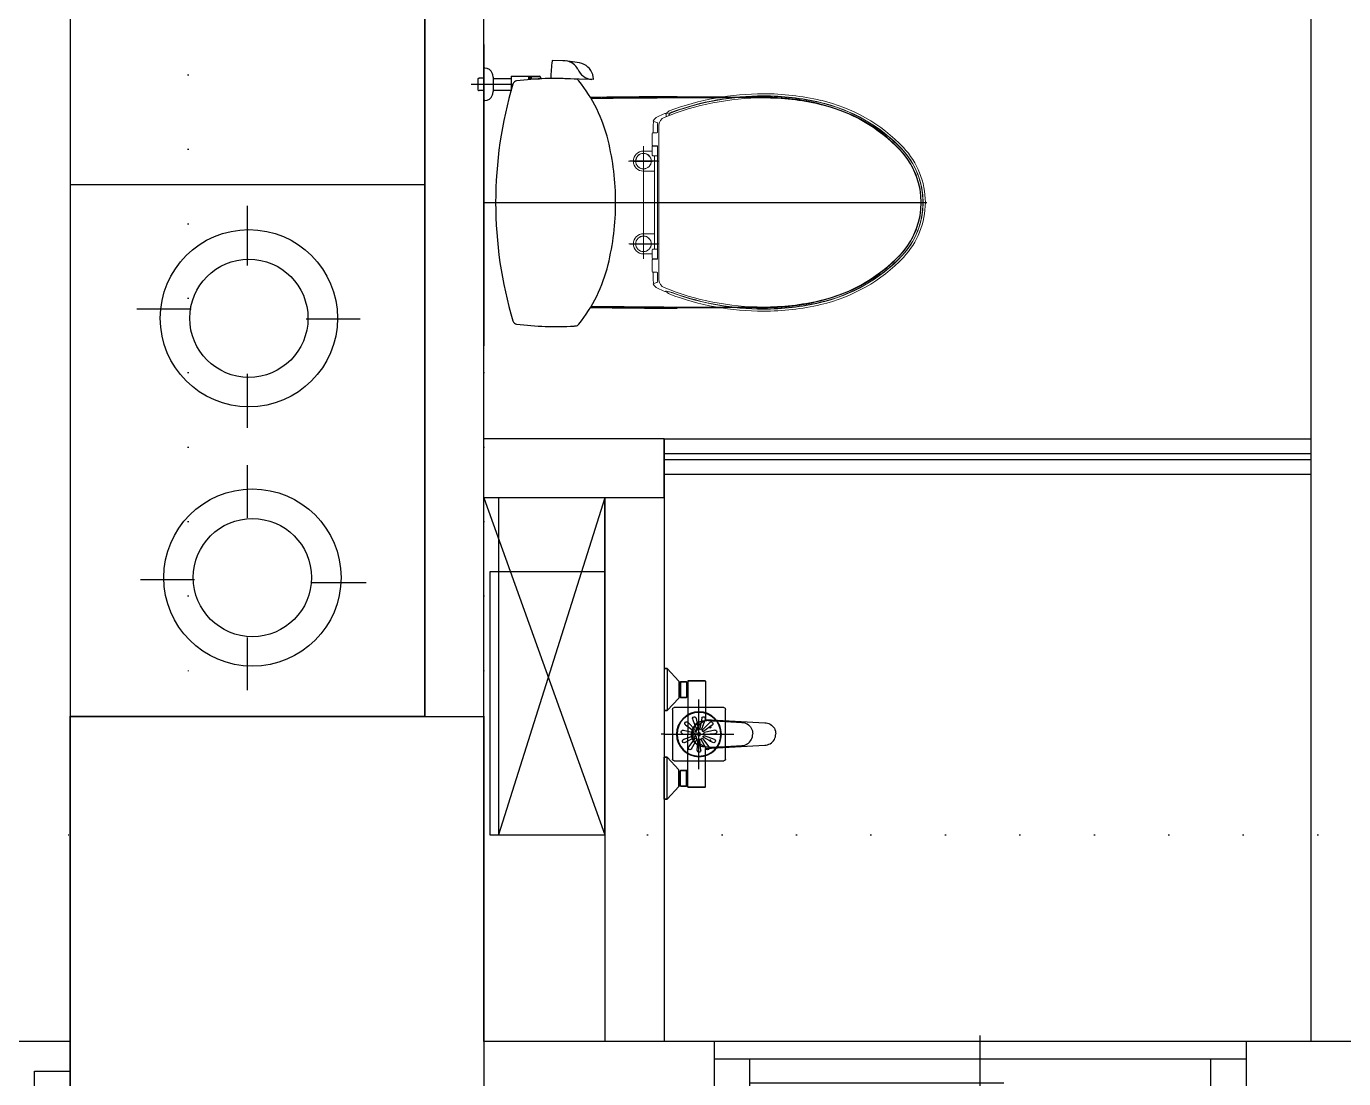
# Model space of a CAD drawing. Header units: millimetres. Extents: x 45074 to 106565, y 51012 to 60222.
# Drawn here: x 100619.8 to 100842.6, y 56364.3 to 56542.4 of the extents above; entities that cross this region are included whole.
import ezdxf

# ---------------------------------------------------------------- set-up
doc = ezdxf.new("R2010")
doc.units = ezdxf.units.MM
doc.header["$LTSCALE"] = 50
doc.header["$MEASUREMENT"] = 0
doc.linetypes.add('DASH_CENTER', pattern=[14, 11, -1, 1, -1])
doc.linetypes.add('DOT', pattern=[0.25, 0, -0.25])
doc.layers.get('0').update_dxf_attribs({"color": 8, "linetype": 'CONTINUOUS'})
doc.layers.add('00', color=7, linetype='DOT')

# ---------------------------------------------------------------- blocks, each defined once
blk = doc.blocks.new('*U26', base_point=(557135.24, 45415.43))
for p, q in [((557169.24, 45422.93), (557169.24, 45496.93)), ((557172.24, 45496.93), (557172.24, 45422.93)), ((557095.24, 45407.93), (557095.24, 45422.93)), ((557169.24, 45422.93), (557095.24, 45422.93)), ((557172.24, 45422.93), (557169.24, 45422.93)), ((557175.24, 45407.93), (557175.24, 45422.93)), ((557175.24, 45407.93), (557095.24, 45407.93))]:
    blk.add_line(p, q)
for points in [[(557095.24, 45422.93), (557098.24, 45422.93), (557098.24, 45419.93), (557101.24, 45419.93), (557101.24, 45412.93), (557095.24, 45412.93)], [(557175.24, 45422.93), (557172.24, 45422.93), (557172.24, 45419.93), (557169.24, 45419.93), (557169.24, 45412.93), (557175.24, 45412.93)]]:
    blk.add_lwpolyline(points)
blk.add_arc((557172.24, 45422.93), 74, 90, 180)
blk = doc.blocks.new('*U31', base_point=(551700.96, 44174.06))
for p, q in [((551700.96, 44185.56), (551700.96, 44165.56)), ((551655.96, 44166.56), (551655.96, 44181.56)), ((551655.96, 44181.56), (551745.96, 44181.56)), ((551661.96, 44181.56), (551661.96, 44169.56)), ((551739.96, 44181.56), (551739.96, 44169.56)), ((551745.96, 44166.56), (551745.96, 44181.56)), ((551661.96, 44177.56), (551704.96, 44177.56)), ((551739.96, 44173.56), (551696.96, 44173.56)), ((551655.96, 44169.56), (551745.96, 44169.56)), ((551655.96, 44166.56), (551745.96, 44166.56))]:
    blk.add_line(p, q)
blk = doc.blocks.new('1247A')
for p, q in [((-13298.51, 8267.25), (-13298.01, 8267.25)), ((-13298.01, 8267.25), (-13298.51, 8267.25)), ((-13298.51, 8267.25), (-13298.51, 8267.12)), ((-13298.51, 8267.12), (-13298.51, 8266.77)), ((-13298.51, 8266.77), (-13298.51, 8266.2)), ((-13298.01, 8267.25), (-13296.01, 8265.12)), ((-13298.01, 8267.25), (-13296.01, 8265.12)), ((-13298.01, 8267.25), (-13298.01, 8267.12)), ((-13298.01, 8267.12), (-13298.01, 8266.77)), ((-13298.01, 8266.77), (-13298.01, 8266.2)), ((-13298.51, 8266.2), (-13298.51, 8265.46)), ((-13298.51, 8265.46), (-13298.51, 8264.61)), ((-13298.51, 8264.61), (-13298.51, 8263.7)), ((-13298.01, 8266.2), (-13298.01, 8265.46)), ((-13298.01, 8265.46), (-13298.01, 8264.61)), ((-13298.01, 8264.61), (-13298.01, 8263.7)), ((-13296.01, 8265.12), (-13296.01, 8265.07)), ((-13296.01, 8265.07), (-13296.01, 8264.93)), ((-13296.01, 8264.93), (-13296.01, 8264.82)), ((-13296.01, 8264.93), (-13296.01, 8264.7)), ((-13296.01, 8264.82), (-13295.91, 8264.82)), ((-13296.01, 8264.82), (-13296.01, 8264.77)), ((-13295.91, 8264.82), (-13296.01, 8264.82)), ((-13296.01, 8264.77), (-13296.01, 8264.66)), ((-13296.01, 8264.7), (-13296.01, 8264.41)), ((-13296.01, 8264.66), (-13296.01, 8264.49)), ((-13296.01, 8264.49), (-13296.01, 8264.26)), ((-13296.01, 8264.41), (-13296.01, 8264.06)), ((-13296.01, 8264.26), (-13296.01, 8263.98)), ((-13295.71, 8265.02), (-13295.91, 8264.82)), ((-13295.91, 8264.82), (-13295.91, 8264.77)), ((-13295.91, 8264.77), (-13295.91, 8264.66)), ((-13295.91, 8264.66), (-13295.91, 8264.49)), ((-13295.91, 8264.49), (-13295.91, 8264.26)), ((-13295.91, 8264.26), (-13295.91, 8263.98)), ((-13295.71, 8265.02), (-13295.51, 8265.02)), ((-13295.51, 8265.02), (-13295.71, 8265.02)), ((-13295.71, 8265.02), (-13295.71, 8264.97)), ((-13295.71, 8264.97), (-13295.71, 8262.38)), ((-13295.51, 8265.02), (-13295.21, 8265.02)), ((-13295.21, 8265.02), (-13295.51, 8265.02)), ((-13294.91, 8265.02), (-13295.21, 8265.02)), ((-13295.21, 8265.02), (-13294.91, 8265.02)), ((-13294.91, 8265.02), (-13294.71, 8265.02)), ((-13294.71, 8265.02), (-13294.91, 8265.02)), ((-13294.71, 8265.02), (-13294.51, 8264.82)), ((-13294.71, 8265.02), (-13294.71, 8264.97)), ((-13294.71, 8264.97), (-13294.71, 8262.38)), ((-13294.01, 8265.2), (-13294.51, 8265.2)), ((-13294.51, 8265.2), (-13294.01, 8265.2)), ((-13294.51, 8265.2), (-13294.51, 8265.14)), ((-13294.51, 8265.14), (-13294.51, 8256.2)), ((-13294.51, 8265.14), (-13294.51, 8256.2)), ((-13293.51, 8265.2), (-13294.01, 8265.2)), ((-13294.01, 8265.2), (-13293.51, 8265.2)), ((-13293, 8265.2), (-13293.51, 8265.2)), ((-13293.51, 8265.2), (-13293, 8265.2)), ((-13293, 8265.2), (-13292.54, 8265.2)), ((-13292.54, 8265.2), (-13293, 8265.2)), ((-13292.54, 8265.2), (-13292.13, 8265.2)), ((-13292.13, 8265.2), (-13292.54, 8265.2)), ((-13292.13, 8265.2), (-13291.82, 8265.2)), ((-13291.82, 8265.2), (-13292.13, 8265.2)), ((-13291.82, 8265.2), (-13291.63, 8265.2)), ((-13291.63, 8265.2), (-13291.82, 8265.2)), ((-13291.63, 8265.2), (-13291.55, 8265.2)), ((-13291.55, 8265.2), (-13291.63, 8265.2)), ((-13291.55, 8265.2), (-13291.51, 8265.14)), ((-13291.51, 8265.14), (-13291.51, 8258.66)), ((-13291.51, 8265.14), (-13291.51, 8258.66)), ((-13298.51, 8263.7), (-13298.51, 8262.79)), ((-13298.51, 8262.79), (-13298.51, 8261.93)), ((-13298.01, 8263.7), (-13298.01, 8262.79)), ((-13298.01, 8262.79), (-13298.01, 8261.93)), ((-13296.01, 8262.28), (-13298.01, 8260.15)), ((-13296.01, 8264.06), (-13296.01, 8263.7)), ((-13296.01, 8263.98), (-13296.01, 8263.7)), ((-13296.01, 8263.7), (-13296.01, 8263.33)), ((-13296.01, 8263.7), (-13296.01, 8263.42)), ((-13296.01, 8263.42), (-13296.01, 8263.14)), ((-13296.01, 8263.33), (-13296.01, 8262.99)), ((-13296.01, 8263.14), (-13296.01, 8262.91)), ((-13296.01, 8262.99), (-13296.01, 8262.7)), ((-13296.01, 8262.91), (-13296.01, 8262.74)), ((-13296.01, 8262.74), (-13296.01, 8262.62)), ((-13296.01, 8262.7), (-13296.01, 8262.47)), ((-13296.01, 8262.62), (-13296.01, 8262.58)), ((-13296.01, 8262.58), (-13296.01, 8262.47)), ((-13296.01, 8262.58), (-13295.91, 8262.58)), ((-13295.91, 8262.58), (-13296.01, 8262.58)), ((-13296.01, 8262.47), (-13296.01, 8262.33)), ((-13296.01, 8262.33), (-13296.01, 8262.28)), ((-13295.91, 8263.98), (-13295.91, 8263.7)), ((-13295.91, 8263.7), (-13295.91, 8263.42)), ((-13295.91, 8263.42), (-13295.91, 8263.14)), ((-13295.91, 8263.14), (-13295.91, 8262.91)), ((-13295.91, 8262.91), (-13295.91, 8262.74)), ((-13295.91, 8262.74), (-13295.91, 8262.62)), ((-13295.91, 8262.62), (-13295.91, 8262.58)), ((-13295.91, 8262.58), (-13295.71, 8262.38)), ((-13295.21, 8262.38), (-13295.71, 8262.38)), ((-13295.71, 8262.38), (-13295.21, 8262.38)), ((-13294.91, 8262.38), (-13295.21, 8262.38)), ((-13295.21, 8262.38), (-13294.91, 8262.38)), ((-13294.91, 8262.38), (-13294.71, 8262.38)), ((-13294.71, 8262.38), (-13294.91, 8262.38)), ((-13294.51, 8262.58), (-13294.71, 8262.38)), ((-13298.51, 8261.93), (-13298.51, 8261.19)), ((-13298.51, 8261.19), (-13298.51, 8260.63)), ((-13298.51, 8260.63), (-13298.51, 8260.28)), ((-13298.51, 8260.28), (-13298.51, 8260.15)), ((-13298.51, 8260.15), (-13298.01, 8260.15)), ((-13298.01, 8260.15), (-13298.51, 8260.15)), ((-13298.51, 8252.25), (-13298.51, 8260.15)), ((-13298.01, 8261.93), (-13298.01, 8261.19)), ((-13298.01, 8261.19), (-13298.01, 8260.63)), ((-13298.01, 8260.63), (-13298.01, 8260.28)), ((-13298.01, 8260.28), (-13298.01, 8260.15)), ((-13293.27, 8257.76), (-13293.61, 8257.29)), ((-13293.14, 8257.75), (-13293.32, 8257.54)), ((-13292.81, 8258.11), (-13293.27, 8257.76)), ((-13292.95, 8257.94), (-13293.14, 8257.75)), ((-13292.72, 8258.11), (-13292.95, 8257.94)), ((-13292.69, 8257.57), (-13292.85, 8257.33)), ((-13292.29, 8258.32), (-13292.81, 8258.11)), ((-13292.48, 8258.22), (-13292.72, 8258.11)), ((-13292.5, 8257.79), (-13292.69, 8257.57)), ((-13292.3, 8257.98), (-13292.5, 8257.79)), ((-13292.06, 8258.16), (-13292.3, 8257.98)), ((-13291.98, 8258.37), (-13292.29, 8258.32)), ((-13291.98, 8258.37), (-13292.29, 8258.32)), ((-13291.81, 8258.28), (-13292.06, 8258.16)), ((-13291.28, 8258.43), (-13291.98, 8258.37)), ((-13291.55, 8258.37), (-13291.81, 8258.28)), ((-13291.28, 8258.43), (-13291.55, 8258.37)), ((-13291.51, 8258.66), (-13281.48, 8258.1)), ((-13290.99, 8258.46), (-13291.28, 8258.43)), ((-13290.99, 8258.46), (-13290.58, 8258.45)), ((-13290.58, 8258.45), (-13290.21, 8258.44)), ((-13290.21, 8258.44), (-13289.79, 8258.42)), ((-13289.79, 8258.42), (-13289.36, 8258.4)), ((-13289.36, 8258.4), (-13289.05, 8258.38)), ((-13289.05, 8258.38), (-13285.35, 8258.15)), ((-13285.35, 8258.15), (-13285.11, 8258.13)), ((-13285.11, 8258.13), (-13284.87, 8258.08)), ((-13284.87, 8258.08), (-13284.64, 8257.99)), ((-13284.64, 8257.99), (-13284.43, 8257.89)), ((-13284.43, 8257.89), (-13284.22, 8257.74)), ((-13284.22, 8257.74), (-13284.05, 8257.57)), ((-13284.05, 8257.57), (-13283.89, 8257.39)), ((-13281.48, 8258.1), (-13281.23, 8258.08)), ((-13281.23, 8258.08), (-13280.99, 8258.03)), ((-13280.99, 8258.03), (-13280.76, 8257.95)), ((-13280.76, 8257.95), (-13280.54, 8257.85)), ((-13280.54, 8257.85), (-13280.33, 8257.7)), ((-13280.33, 8257.7), (-13280.16, 8257.54)), ((-13294.51, 8247.26), (-13294.51, 8256.2)), ((-13294.51, 8247.26), (-13294.51, 8256.2)), ((-13293.82, 8256.76), (-13293.9, 8256.2)), ((-13293.82, 8255.64), (-13293.9, 8256.2)), ((-13293.61, 8257.29), (-13293.82, 8256.76)), ((-13293.61, 8255.11), (-13293.82, 8255.64)), ((-13293.72, 8256.49), (-13293.74, 8256.2)), ((-13293.72, 8255.91), (-13293.74, 8256.2)), ((-13293.67, 8256.76), (-13293.72, 8256.49)), ((-13293.67, 8255.64), (-13293.72, 8255.91)), ((-13293.58, 8257.04), (-13293.67, 8256.76)), ((-13293.58, 8255.36), (-13293.67, 8255.64)), ((-13293.48, 8257.29), (-13293.58, 8257.04)), ((-13293.48, 8255.11), (-13293.58, 8255.36)), ((-13293.32, 8257.54), (-13293.48, 8257.29)), ((-13293.11, 8256.5), (-13293.13, 8256.2)), ((-13293.11, 8255.9), (-13293.13, 8256.2)), ((-13293.05, 8256.78), (-13293.11, 8256.5)), ((-13293.05, 8255.62), (-13293.11, 8255.9)), ((-13292.97, 8257.06), (-13293.05, 8256.78)), ((-13292.97, 8255.34), (-13293.05, 8255.62)), ((-13292.85, 8257.33), (-13292.97, 8257.06)), ((-13292.85, 8255.07), (-13292.97, 8255.34)), ((-13290.79, 8257.38), (-13290.8, 8257.36)), ((-13290.8, 8257.36), (-13290.8, 8257.33)), ((-13290.8, 8257.33), (-13290.8, 8257.31)), ((-13290.8, 8257.31), (-13290.79, 8257.28)), ((-13290.77, 8257.41), (-13290.79, 8257.38)), ((-13290.79, 8257.28), (-13290.77, 8257.26)), ((-13290.75, 8257.42), (-13290.77, 8257.41)), ((-13290.77, 8257.26), (-13290.75, 8257.25)), ((-13290.72, 8257.43), (-13290.75, 8257.42)), ((-13290.75, 8257.25), (-13290.72, 8257.24)), ((-13290.7, 8257.43), (-13290.72, 8257.43)), ((-13290.72, 8257.24), (-13290.7, 8257.23)), ((-13290.7, 8257.43), (-13290.67, 8257.43)), ((-13290.67, 8257.24), (-13290.7, 8257.23)), ((-13290.67, 8257.43), (-13290.65, 8257.42)), ((-13290.65, 8257.25), (-13290.67, 8257.24)), ((-13290.65, 8257.42), (-13290.63, 8257.41)), ((-13290.63, 8257.26), (-13290.65, 8257.25)), ((-13290.63, 8257.41), (-13290.61, 8257.38)), ((-13290.61, 8257.28), (-13290.63, 8257.26)), ((-13290.61, 8257.38), (-13290.6, 8257.36)), ((-13290.6, 8257.31), (-13290.61, 8257.28)), ((-13290.6, 8257.36), (-13290.6, 8257.33)), ((-13290.6, 8257.33), (-13290.6, 8257.31)), ((-13283.89, 8257.39), (-13283.75, 8257.17)), ((-13283.75, 8257.17), (-13283.65, 8256.95)), ((-13283.75, 8255.23), (-13283.65, 8255.45)), ((-13283.65, 8256.95), (-13283.57, 8256.7)), ((-13283.65, 8255.45), (-13283.57, 8255.7)), ((-13283.57, 8256.7), (-13283.52, 8256.46)), ((-13283.57, 8255.7), (-13283.52, 8255.94)), ((-13283.52, 8256.46), (-13283.5, 8256.2)), ((-13283.52, 8255.94), (-13283.5, 8256.2)), ((-13280.16, 8257.54), (-13280, 8257.36)), ((-13280, 8257.36), (-13279.85, 8257.15)), ((-13279.85, 8257.15), (-13279.75, 8256.93)), ((-13279.85, 8255.25), (-13279.75, 8255.47)), ((-13279.75, 8256.93), (-13279.68, 8256.69)), ((-13279.75, 8256.93), (-13279.68, 8256.69)), ((-13279.75, 8255.47), (-13279.68, 8255.71)), ((-13279.75, 8255.47), (-13279.68, 8255.71)), ((-13279.68, 8256.69), (-13279.63, 8256.45)), ((-13279.68, 8256.69), (-13279.63, 8256.45)), ((-13279.68, 8255.71), (-13279.63, 8255.95)), ((-13279.68, 8255.71), (-13279.63, 8255.95)), ((-13279.63, 8256.45), (-13279.61, 8256.2)), ((-13279.63, 8256.45), (-13279.61, 8256.2)), ((-13279.63, 8255.95), (-13279.61, 8256.2)), ((-13279.63, 8255.95), (-13279.61, 8256.2)), ((-13293.27, 8254.64), (-13293.61, 8255.11)), ((-13293.32, 8254.86), (-13293.48, 8255.11)), ((-13293.14, 8254.65), (-13293.32, 8254.86)), ((-13292.81, 8254.29), (-13293.27, 8254.64)), ((-13292.95, 8254.46), (-13293.14, 8254.65)), ((-13292.72, 8254.29), (-13292.95, 8254.46)), ((-13292.69, 8254.83), (-13292.85, 8255.07)), ((-13292.29, 8254.08), (-13292.81, 8254.29)), ((-13292.48, 8254.18), (-13292.72, 8254.29)), ((-13292.5, 8254.61), (-13292.69, 8254.83)), ((-13292.3, 8254.42), (-13292.5, 8254.61)), ((-13292.06, 8254.24), (-13292.3, 8254.42)), ((-13291.98, 8254.03), (-13292.29, 8254.08)), ((-13291.98, 8254.03), (-13292.29, 8254.08)), ((-13291.81, 8254.12), (-13292.06, 8254.24)), ((-13291.28, 8253.96), (-13291.98, 8254.03)), ((-13291.55, 8254.03), (-13291.81, 8254.12)), ((-13291.28, 8253.96), (-13291.55, 8254.03)), ((-13291.51, 8253.74), (-13281.48, 8254.3)), ((-13291.51, 8247.26), (-13291.51, 8253.74)), ((-13291.51, 8247.26), (-13291.51, 8253.74)), ((-13290.99, 8253.94), (-13291.28, 8253.96)), ((-13290.99, 8253.94), (-13290.58, 8253.95)), ((-13290.8, 8255.09), (-13290.79, 8255.11)), ((-13290.8, 8255.07), (-13290.8, 8255.09)), ((-13290.8, 8255.04), (-13290.8, 8255.07)), ((-13290.79, 8255.02), (-13290.8, 8255.04)), ((-13290.79, 8255.11), (-13290.77, 8255.14)), ((-13290.77, 8254.99), (-13290.79, 8255.02)), ((-13290.77, 8255.14), (-13290.75, 8255.15)), ((-13290.75, 8254.98), (-13290.77, 8254.99)), ((-13290.75, 8255.15), (-13290.72, 8255.16)), ((-13290.72, 8254.97), (-13290.75, 8254.98)), ((-13290.72, 8255.16), (-13290.7, 8255.17)), ((-13290.7, 8254.97), (-13290.72, 8254.97)), ((-13290.67, 8255.16), (-13290.7, 8255.17)), ((-13290.7, 8254.97), (-13290.67, 8254.97)), ((-13290.65, 8255.15), (-13290.67, 8255.16)), ((-13290.67, 8254.97), (-13290.65, 8254.98)), ((-13290.63, 8255.14), (-13290.65, 8255.15)), ((-13290.65, 8254.98), (-13290.63, 8254.99)), ((-13290.61, 8255.11), (-13290.63, 8255.14)), ((-13290.63, 8254.99), (-13290.61, 8255.02)), ((-13290.6, 8255.09), (-13290.61, 8255.11)), ((-13290.61, 8255.02), (-13290.6, 8255.04)), ((-13290.6, 8255.07), (-13290.6, 8255.09)), ((-13290.6, 8255.04), (-13290.6, 8255.07)), ((-13290.58, 8253.95), (-13290.21, 8253.96)), ((-13290.21, 8253.96), (-13289.79, 8253.98)), ((-13289.79, 8253.98), (-13289.36, 8254)), ((-13289.36, 8254), (-13289.05, 8254.02)), ((-13289.05, 8254.02), (-13285.35, 8254.25)), ((-13285.35, 8254.25), (-13285.11, 8254.27)), ((-13285.11, 8254.27), (-13284.87, 8254.32)), ((-13284.87, 8254.32), (-13284.64, 8254.41)), ((-13284.64, 8254.41), (-13284.43, 8254.51)), ((-13284.43, 8254.51), (-13284.22, 8254.66)), ((-13284.22, 8254.66), (-13284.05, 8254.83)), ((-13284.05, 8254.83), (-13283.89, 8255.01)), ((-13283.89, 8255.01), (-13283.75, 8255.23)), ((-13281.48, 8254.3), (-13281.23, 8254.32)), ((-13281.23, 8254.32), (-13280.99, 8254.37)), ((-13280.99, 8254.37), (-13280.76, 8254.45)), ((-13280.76, 8254.45), (-13280.54, 8254.55)), ((-13280.54, 8254.55), (-13280.33, 8254.7)), ((-13280.33, 8254.7), (-13280.16, 8254.86)), ((-13280.16, 8254.86), (-13280, 8255.04)), ((-13280, 8255.04), (-13279.85, 8255.25)), ((-13298.01, 8252.25), (-13298.51, 8252.25)), ((-13298.51, 8252.12), (-13298.51, 8252.25)), ((-13298.51, 8252.25), (-13298.01, 8252.25)), ((-13298.51, 8251.77), (-13298.51, 8252.12)), ((-13298.51, 8251.2), (-13298.51, 8251.77)), ((-13298.51, 8250.46), (-13298.51, 8251.2)), ((-13296.01, 8250.12), (-13298.01, 8252.25)), ((-13298.01, 8252.12), (-13298.01, 8252.25)), ((-13298.01, 8251.77), (-13298.01, 8252.12)), ((-13298.01, 8251.2), (-13298.01, 8251.77)), ((-13298.01, 8250.46), (-13298.01, 8251.2)), ((-13298.51, 8249.61), (-13298.51, 8250.46)), ((-13298.51, 8248.7), (-13298.51, 8249.61)), ((-13298.51, 8247.79), (-13298.51, 8248.7)), ((-13298.01, 8249.61), (-13298.01, 8250.46)), ((-13298.01, 8248.7), (-13298.01, 8249.61)), ((-13298.01, 8247.79), (-13298.01, 8248.7)), ((-13296.01, 8250.07), (-13296.01, 8250.12)), ((-13296.01, 8249.93), (-13296.01, 8250.07)), ((-13296.01, 8249.7), (-13296.01, 8249.93)), ((-13296.01, 8249.82), (-13296.01, 8249.93)), ((-13295.91, 8249.82), (-13296.01, 8249.82)), ((-13296.01, 8249.77), (-13296.01, 8249.82)), ((-13296.01, 8249.82), (-13295.91, 8249.82)), ((-13296.01, 8249.66), (-13296.01, 8249.77)), ((-13296.01, 8249.41), (-13296.01, 8249.7)), ((-13296.01, 8249.49), (-13296.01, 8249.66)), ((-13296.01, 8249.26), (-13296.01, 8249.49)), ((-13296.01, 8249.06), (-13296.01, 8249.41)), ((-13296.01, 8248.98), (-13296.01, 8249.26)), ((-13296.01, 8248.7), (-13296.01, 8249.06)), ((-13296.01, 8248.7), (-13296.01, 8248.98)), ((-13296.01, 8248.42), (-13296.01, 8248.7)), ((-13296.01, 8248.33), (-13296.01, 8248.7)), ((-13295.91, 8249.82), (-13295.71, 8250.02)), ((-13295.91, 8249.77), (-13295.91, 8249.82)), ((-13295.91, 8249.66), (-13295.91, 8249.77)), ((-13295.91, 8249.49), (-13295.91, 8249.66)), ((-13295.91, 8249.26), (-13295.91, 8249.49)), ((-13295.91, 8248.98), (-13295.91, 8249.26)), ((-13295.91, 8248.7), (-13295.91, 8248.98)), ((-13295.91, 8248.42), (-13295.91, 8248.7)), ((-13295.71, 8250.02), (-13295.21, 8250.02)), ((-13295.71, 8247.43), (-13295.71, 8250.02)), ((-13295.21, 8250.02), (-13295.71, 8250.02)), ((-13295.21, 8250.02), (-13294.91, 8250.02)), ((-13294.91, 8250.02), (-13295.21, 8250.02)), ((-13294.71, 8250.02), (-13294.91, 8250.02)), ((-13294.91, 8250.02), (-13294.71, 8250.02)), ((-13294.51, 8249.82), (-13294.71, 8250.02)), ((-13294.71, 8247.43), (-13294.71, 8250.02)), ((-13298.51, 8246.93), (-13298.51, 8247.79)), ((-13298.51, 8246.19), (-13298.51, 8246.93)), ((-13298.01, 8246.93), (-13298.01, 8247.79)), ((-13298.01, 8245.15), (-13296.01, 8247.28)), ((-13298.01, 8245.15), (-13296.01, 8247.28)), ((-13298.01, 8246.19), (-13298.01, 8246.93)), ((-13296.01, 8248.14), (-13296.01, 8248.42)), ((-13296.01, 8247.99), (-13296.01, 8248.33)), ((-13296.01, 8247.91), (-13296.01, 8248.14)), ((-13296.01, 8247.7), (-13296.01, 8247.99)), ((-13296.01, 8247.74), (-13296.01, 8247.91)), ((-13296.01, 8247.62), (-13296.01, 8247.74)), ((-13296.01, 8247.47), (-13296.01, 8247.7)), ((-13296.01, 8247.58), (-13296.01, 8247.62)), ((-13295.91, 8247.58), (-13296.01, 8247.58)), ((-13296.01, 8247.58), (-13295.91, 8247.58)), ((-13296.01, 8247.47), (-13296.01, 8247.58)), ((-13296.01, 8247.33), (-13296.01, 8247.47)), ((-13296.01, 8247.28), (-13296.01, 8247.33)), ((-13295.91, 8248.14), (-13295.91, 8248.42)), ((-13295.91, 8247.91), (-13295.91, 8248.14)), ((-13295.91, 8247.74), (-13295.91, 8247.91)), ((-13295.91, 8247.62), (-13295.91, 8247.74)), ((-13295.91, 8247.58), (-13295.91, 8247.62)), ((-13295.71, 8247.38), (-13295.91, 8247.58)), ((-13295.71, 8247.38), (-13295.71, 8247.43)), ((-13295.51, 8247.38), (-13295.71, 8247.38)), ((-13295.71, 8247.38), (-13295.51, 8247.38)), ((-13295.21, 8247.38), (-13295.51, 8247.38)), ((-13295.51, 8247.38), (-13295.21, 8247.38)), ((-13295.21, 8247.38), (-13294.91, 8247.38)), ((-13294.91, 8247.38), (-13295.21, 8247.38)), ((-13294.71, 8247.38), (-13294.91, 8247.38)), ((-13294.91, 8247.38), (-13294.71, 8247.38)), ((-13294.71, 8247.38), (-13294.51, 8247.58)), ((-13294.71, 8247.38), (-13294.71, 8247.43)), ((-13294.51, 8247.2), (-13294.51, 8247.26)), ((-13294.51, 8247.2), (-13294.01, 8247.2)), ((-13294.01, 8247.2), (-13294.51, 8247.2)), ((-13294.01, 8247.2), (-13293.51, 8247.2)), ((-13293.51, 8247.2), (-13294.01, 8247.2)), ((-13293.51, 8247.2), (-13293, 8247.2)), ((-13293, 8247.2), (-13293.51, 8247.2)), ((-13292.54, 8247.2), (-13293, 8247.2)), ((-13293, 8247.2), (-13292.54, 8247.2)), ((-13292.13, 8247.2), (-13292.54, 8247.2)), ((-13292.54, 8247.2), (-13292.13, 8247.2)), ((-13291.82, 8247.2), (-13292.13, 8247.2)), ((-13292.13, 8247.2), (-13291.82, 8247.2)), ((-13291.63, 8247.2), (-13291.82, 8247.2)), ((-13291.82, 8247.2), (-13291.63, 8247.2)), ((-13291.55, 8247.2), (-13291.63, 8247.2)), ((-13291.63, 8247.2), (-13291.55, 8247.2)), ((-13291.55, 8247.2), (-13291.51, 8247.26)), ((-13298.51, 8245.63), (-13298.51, 8246.19)), ((-13298.51, 8245.28), (-13298.51, 8245.63)), ((-13298.51, 8245.15), (-13298.51, 8245.28)), ((-13298.01, 8245.15), (-13298.51, 8245.15)), ((-13298.51, 8245.15), (-13298.01, 8245.15)), ((-13298.01, 8245.63), (-13298.01, 8246.19)), ((-13298.01, 8245.28), (-13298.01, 8245.63)), ((-13298.01, 8245.15), (-13298.01, 8245.28))]:
    blk.add_line(p, q)
at = {"color": 3}
blk.add_line((-13298.51, 8256.25), (-13299.01, 8256.25), dxfattribs=at)
blk = doc.blocks.new('10D')
at = {"color": 9, "true_color": 0xc9c9c9}
for p, q in [((-31147.44, 14844.37), (-31147.44, 14852.77)), ((-31147.14, 14853.07), (-31138.74, 14853.07)), ((-31138.44, 14852.77), (-31138.44, 14844.37)), ((-31144.65, 14850.68), (-31143.58, 14849.29)), ((-31144.18, 14851.05), (-31143.33, 14849.45)), ((-31143.24, 14851.27), (-31143.09, 14849.52)), ((-31142.64, 14851.32), (-31142.79, 14849.52)), ((-31141.73, 14851), (-31142.56, 14849.45)), ((-31141.21, 14850.72), (-31142.3, 14849.29)), ((-31145.71, 14848.48), (-31143.91, 14848.59)), ((-31145.57, 14847.89), (-31143.86, 14848.29)), ((-31145.52, 14849.42), (-31143.87, 14848.83)), ((-31145.32, 14849.99), (-31143.75, 14849.1)), ((-31145.22, 14847), (-31143.76, 14848.06)), ((-31143.14, 14848.62), (-31143.14, 14848.52)), ((-31143.14, 14848.62), (-31143.04, 14848.62)), ((-31143.14, 14848.52), (-31143.09, 14848.52)), ((-31143.14, 14848.52), (-31143.04, 14848.52)), ((-31142.99, 14848.77), (-31142.89, 14848.77)), ((-31142.99, 14848.67), (-31142.99, 14848.77)), ((-31142.99, 14848.38), (-31142.99, 14848.47)), ((-31142.99, 14848.38), (-31142.89, 14848.38)), ((-31142.89, 14848.67), (-31142.89, 14848.77)), ((-31142.89, 14848.38), (-31142.89, 14848.47)), ((-31142.75, 14848.62), (-31142.84, 14848.62)), ((-31142.75, 14848.52), (-31142.84, 14848.52)), ((-31142.79, 14848.52), (-31142.75, 14848.52)), ((-31142.75, 14848.62), (-31142.75, 14848.52)), ((-31140.61, 14849.96), (-31142.14, 14849.1)), ((-31140.71, 14847.03), (-31142.13, 14848.06)), ((-31140.26, 14847.88), (-31142.03, 14848.29)), ((-31140.32, 14849.44), (-31142.02, 14848.83)), ((-31140.23, 14848.48), (-31141.98, 14848.59)), ((-31144.79, 14846.58), (-31143.56, 14847.84)), ((-31144.01, 14846.02), (-31143.36, 14847.7)), ((-31143.42, 14845.9), (-31143.07, 14847.62)), ((-31142.46, 14845.85), (-31142.82, 14847.62)), ((-31141.9, 14846.06), (-31142.53, 14847.7)), ((-31141.06, 14846.54), (-31142.32, 14847.84)), ((-31138.74, 14844.07), (-31147.14, 14844.07))]:
    blk.add_line(p, q, dxfattribs=at)
at = {"color": 8}
for p, q in [((-31142.94, 14854.47), (-31142.94, 14842.67)), ((-31148.84, 14848.57), (-31137.04, 14848.57))]:
    blk.add_line(p, q, dxfattribs=at)
at = {"color": 9, "true_color": 0xc9c9c9}
for radius in [3.8, 3.7, 0.275]:
    blk.add_circle((-31142.94, 14848.57), radius, dxfattribs=at)
for centre, radius, start, end in [((-31147.14, 14852.77), 0.3, 90, 180), ((-31138.74, 14852.77), 0.3, 0, 90), ((-31144.43, 14850.89), 0.3, 32.7273, 222.2546), ((-31142.94, 14851.32), 0.3, 0, 189.5273), ((-31141.46, 14850.89), 0.3, 327.2727, 156.8), ((-31145.67, 14848.18), 0.3, 98.1818, 287.7091), ((-31145.45, 14849.71), 0.3, 65.4545, 254.9818), ((-31143.88, 14848.44), 0.15, 278.1818, 98.1818), ((-31143.81, 14848.97), 0.15, 245.4545, 65.4545), ((-31143.66, 14847.95), 0.15, 310.9091, 130.9091), ((-31143.46, 14849.37), 0.15, 212.7273, 32.7273), ((-31142.94, 14849.52), 0.15, 180, 0), ((-31143.04, 14848.67), 0.05, 270, 0), ((-31143.04, 14848.47), 0.05, 0, 90), ((-31142.84, 14848.67), 0.05, 180, 270), ((-31142.84, 14848.47), 0.05, 90, 180), ((-31142.43, 14849.37), 0.15, 147.2727, 327.2727), ((-31142.23, 14847.95), 0.15, 49.0909, 229.0909), ((-31142.08, 14848.97), 0.15, 114.5455, 294.5455), ((-31142, 14848.44), 0.15, 81.8182, 261.8182), ((-31140.44, 14849.71), 0.3, 294.5455, 124.0727), ((-31140.22, 14848.18), 0.3, 261.8182, 91.3455), ((-31145.02, 14846.77), 0.3, 130.9091, 320.4364), ((-31143.72, 14845.93), 0.3, 163.6364, 353.1636), ((-31143.21, 14847.66), 0.15, 343.6364, 163.6364), ((-31142.68, 14847.66), 0.15, 16.3636, 196.3636), ((-31142.17, 14845.93), 0.3, 196.3636, 25.8909), ((-31140.87, 14846.77), 0.3, 229.0909, 58.6182), ((-31147.14, 14844.37), 0.3, 180, 270), ((-31138.74, 14844.37), 0.3, 270, 0)]:
    blk.add_arc(centre, radius, start, end, dxfattribs=at)

msp = doc.modelspace()

# ---------------------------------------------------------------- linework, layer by layer
for p, q in [((100687.154, 56425.566), (100687.154, 56635.566)), ((100837.154, 56370.566), (100837.154, 56635.566)), ((100627.154, 56630.566), (100627.154, 56425.566)), ((100687.154, 56630.566), (100687.154, 56425.566)), ((100697.154, 56370.566), (100697.154, 56625.566)), ((100697.154, 56539.279), (100697.154, 56488.299)), ((100697.154, 56529.816), (100697.154, 56535.316)), ((100697.354, 56535.316), (100697.154, 56535.316)), ((100710.514, 56536.541), (100708.759, 56536.576)), ((100695.013, 56532.566), (100702.075, 56532.566)), ((100696.154, 56533.473), (100696.274, 56533.593)), ((100696.154, 56533.473), (100696.154, 56531.66)), ((100696.274, 56533.593), (100696.385, 56533.596)), ((100697.154, 56533.596), (100696.385, 56533.596)), ((100698.749, 56533.808), (100698.664, 56534.169)), ((100698.754, 56533.766), (100698.754, 56533.596)), ((100698.754, 56533.596), (100698.754, 56531.536)), ((100698.754, 56533.566), (100701.754, 56533.566)), ((100701.754, 56533.966), (100704.754, 56533.966)), ((100701.754, 56533.966), (100701.754, 56531.457)), ((100704.754, 56533.966), (100704.754, 56533.358)), ((100704.754, 56533.358), (100704.754, 56533.846)), ((100704.818, 56533.446), (100704.77, 56533.446)), ((100704.818, 56533.886), (100704.818, 56533.363)), ((100704.858, 56533.926), (100706.578, 56533.926)), ((100704.978, 56533.852), (100704.978, 56533.533)), ((100705.003, 56533.867), (100705.165, 56533.685)), ((100705.018, 56533.892), (100706.578, 56533.892)), ((100705.018, 56533.493), (100706.578, 56533.493)), ((100705.188, 56533.523), (100705.098, 56533.497)), ((100705.165, 56533.685), (100705.218, 56533.571)), ((100705.218, 56533.571), (100705.188, 56533.523)), ((100706.738, 56533.766), (100706.738, 56533.494)), ((100708.504, 56533.581), (100715.648, 56533.439)), ((100715.699, 56533.492), (100715.677, 56533.824)), ((100696.154, 56531.66), (100696.274, 56531.54)), ((100696.274, 56531.54), (100696.387, 56531.536)), ((100697.154, 56531.536), (100696.387, 56531.536)), ((100698.664, 56530.963), (100698.749, 56531.325)), ((100698.754, 56531.566), (100701.754, 56531.566)), ((100698.754, 56531.536), (100698.754, 56531.367)), ((100697.354, 56529.816), (100697.154, 56529.832)), ((100687.154, 56515.566), (100627.154, 56515.566)), ((100771.854, 56512.566), (100771.854, 56512.466)), ((100657.154, 56501.893), (100657.154, 56512.022)), ((100638.452, 56494.566), (100647.616, 56494.566)), ((100667.088, 56492.878), (100676.252, 56492.878)), ((100657.154, 56474.401), (100657.154, 56483.565)), ((100727.654, 56472.566), (100697.154, 56472.566)), ((100727.654, 56462.566), (100727.654, 56472.566)), ((100657.154, 56459.207), (100657.154, 56468.131)), ((100697.154, 56462.566), (100717.654, 56405.566)), ((100717.654, 56462.566), (100699.654, 56405.566)), ((100639.044, 56448.745), (100648.209, 56448.745)), ((100668.076, 56448.262), (100677.24, 56448.262)), ((100657.154, 56430.027), (100657.154, 56438.95)), ((100687.154, 56425.566), (100627.154, 56425.566)), ((100699.654, 56405.566), (100717.654, 56405.566)), ((100736.154, 56370.566), (100697.154, 56370.566)), ((101088.154, 56370.566), (100826.154, 56370.566))]:
    msp.add_line(p, q)
at = {"linetype": 'Continuous'}
for p, q in [((100737.692, 56530.391), (100729.854, 56530.469)), ((100737.692, 56494.742), (100729.854, 56494.664))]:
    msp.add_line(p, q, dxfattribs=at)
at = {"ltscale": 50}
for p, q in [((100745.154, 56530.316), (100737.692, 56530.391)), ((100745.154, 56494.816), (100737.692, 56494.742))]:
    msp.add_line(p, q, dxfattribs=at)
at = {"lineweight": 13}
for p, q in [((100728.008, 56527.303), (100728.008, 56527.099)), ((100725.659, 56524.266), (100725.659, 56522.266)), ((100725.779, 56524.366), (100725.759, 56524.366)), ((100726.451, 56524.366), (100725.779, 56524.366)), ((100725.805, 56524.466), (100725.805, 56525.719)), ((100726.551, 56524.466), (100726.551, 56525.719)), ((100726.758, 56512.566), (100726.758, 56525.582)), ((100725.658, 56521.316), (100725.658, 56522.016)), ((100725.758, 56522.116), (100726.537, 56522.116)), ((100725.759, 56522.166), (100726.45, 56522.166)), ((100726.55, 56512.566), (100726.55, 56522.069)), ((100725.658, 56521.266), (100724.158, 56521.266)), ((100725.658, 56520.566), (100725.658, 56521.316)), ((100725.758, 56520.466), (100725.805, 56520.466)), ((100725.805, 56520.466), (100726.55, 56520.466)), ((100725.805, 56520.466), (100725.936, 56520.466)), ((100726.036, 56520.366), (100726.036, 56517.916)), ((100724.158, 56517.866), (100726.036, 56517.866)), ((100726.036, 56517.916), (100726.036, 56507.216)), ((100726.55, 56512.566), (100726.55, 56503.064)), ((100726.758, 56512.566), (100726.758, 56499.551)), ((100724.158, 56507.266), (100726.036, 56507.266)), ((100726.036, 56507.216), (100726.036, 56504.766)), ((100725.658, 56503.866), (100724.158, 56503.866)), ((100725.658, 56504.566), (100725.658, 56503.816)), ((100725.658, 56503.816), (100725.658, 56503.116)), ((100725.758, 56504.666), (100725.805, 56504.666)), ((100725.805, 56504.666), (100725.936, 56504.666)), ((100725.805, 56504.666), (100726.55, 56504.666)), ((100725.659, 56500.866), (100725.659, 56502.866)), ((100725.758, 56503.016), (100726.537, 56503.016)), ((100725.759, 56502.966), (100726.45, 56502.966)), ((100725.779, 56500.766), (100725.759, 56500.766)), ((100726.451, 56500.766), (100725.779, 56500.766)), ((100725.805, 56500.666), (100725.805, 56499.414)), ((100726.551, 56500.666), (100726.551, 56499.414))]:
    msp.add_line(p, q, dxfattribs=at)
at = {"linetype": 'DASH_CENTER', "lineweight": 13, "ltscale": 5}
for p, q in [((100724.154, 56503.016), (100724.154, 56522.116)), ((100721.654, 56519.566), (100726.654, 56519.566)), ((100722.264, 56519.566), (100725.717, 56519.566)), ((100721.684, 56505.566), (100726.654, 56505.566))]:
    msp.add_line(p, q, dxfattribs=at)
at = {"ltscale": 3}
for p, q in [((100726.454, 56519.566), (100721.854, 56519.566)), ((100722.578, 56519.566), (100725.717, 56519.566)), ((100721.854, 56505.566), (100726.454, 56505.566)), ((100722.514, 56505.566), (100725.707, 56505.566))]:
    msp.add_line(p, q, dxfattribs=at)
at = {"linetype": 'DASH_CENTER', "ltscale": 5}
msp.add_line((100697.154, 56512.566), (100772.116, 56512.566), dxfattribs=at)
at = {"extrusion": (0, 0, -1)}
for p, q in [((100727.654, 56472.566), (100697.154, 56472.566)), ((100727.654, 56472.566), (100727.654, 56370.566)), ((100727.654, 56472.566), (100837.154, 56472.566)), ((100727.654, 56470.066), (100837.154, 56470.066)), ((100727.654, 56469.066), (100837.154, 56469.066)), ((100727.654, 56466.566), (100837.154, 56466.566)), ((100717.654, 56462.566), (100697.154, 56462.566)), ((100727.654, 56462.566), (100697.154, 56462.566)), ((100717.654, 56462.566), (100717.654, 56370.566)), ((100627.154, 56429.566), (100627.154, 56370.566))]:
    msp.add_line(p, q, dxfattribs=at)
at = {"linetype": 'Continuous'}
msp.add_lwpolyline([(100627.154, 56630.566), (100627.154, 56425.566), (100687.154, 56425.566), (100687.154, 56630.566), (100627.154, 56630.566)], dxfattribs=at)
for points in [[(100699.654, 56405.566), (100717.654, 56405.566), (100717.654, 56462.566), (100699.654, 56462.566)], [(100698.154, 56405.566), (100717.654, 56405.566), (100717.654, 56450.066), (100698.154, 56450.066)], [(100697.154, 56355.566), (100627.154, 56355.566), (100627.154, 56425.566), (100697.154, 56425.566)]]:
    msp.add_lwpolyline(points, close=True)
at = {"lineweight": 13}
for centre in [(100724.173, 56519.566), (100724.169, 56505.566)]:
    msp.add_circle(centre, 1.32, dxfattribs=at)
for centre, radius in [((100657.405, 56492.97), 15), ((100657.405, 56492.97), 10), ((100657.998, 56449.079), 15), ((100657.998, 56449.079), 10)]:
    msp.add_circle(centre, radius)
for centre, radius, start, end in [((100697.354, 56534.016), 1.3, 20.46157, 90), ((100730.732, 56533.525), 22.228, 172.22554, 179.85699), ((100708.758, 56536.526), 0.05, 88.86103, 173.25784), ((100709.637, 56518.408), 18.154, 76.90967, 87.23236), ((100710.67, 56533.873), 2.705, 28.08502, 78.15686), ((100715.672, 56536.204), 2.822, 202.00531, 265.17423), ((100712.747, 56533.286), 2.978, 10.41435, 70.35634), ((100696.202, 56533.586), 2.53, 13.32192, 20.46157), ((100698.574, 56533.766), 0.18, 0.00072, 13.32192), ((100769.154, 56512.556), 70, 163.35634, 180), ((100702.806, 56532.391), 0.75, 97.37328, 163.35634), ((100709.254, 56482.556), 51, 86.43357, 97.37328), ((100704.77, 56533.486), 0.04, 246.42182, 270), ((100704.858, 56533.886), 0.04, 90, 180), ((100705.018, 56533.852), 0.04, 90, 180), ((100705.018, 56533.533), 0.04, 180, 270), ((100706.578, 56533.766), 0.16, 0, 90), ((100706.578, 56533.732), 0.16, 0, 90), ((100706.578, 56533.333), 0.16, 76.5396, 90), ((100709.254, 56482.556), 51, 86.12457, 86.43357), ((100712.651, 56532.692), 0.75, 38.50993, 86.12457), ((100692.736, 56516.845), 26.2, 13.78376, 38.50993), ((100715.649, 56533.489), 0.05, 268.86103, 3.86103), ((100697.354, 56531.116), 1.3, 270, 339.53843), ((100696.202, 56531.546), 2.53, 339.53843, 346.67808), ((100698.574, 56531.367), 0.18, 346.67808, 0.00072), ((100675.254, 56512.556), 44.2, 0, 13.78376), ((100769.154, 56512.556), 70, 180, 196.64366), ((100675.254, 56512.576), 44.2, 346.21624, 0), ((100692.48, 56508.381), 26.47, 321.6433, 346.15289), ((100702.806, 56492.722), 0.75, 196.64366, 262.62672), ((100709.254, 56542.556), 51, 262.62672, 273.56643), ((100709.254, 56542.556), 51, 273.56643, 273.87543), ((100712.651, 56492.421), 0.75, 273.87543, 321.49007)]:
    msp.add_arc(centre, radius, start, end)
at = {"linetype": 'Continuous'}
for centre, radius, start, end in [((100745.154, 54080.189), 2450.327, 90.35776, 90.700502), ((100745.154, 54080.189), 2450.127, 90.000006, 90.697798), ((100745.154, 58944.944), 2450.327, 269.29959, 269.64224), ((100745.154, 58944.944), 2450.327, 269.29959, 269.64224), ((100745.154, 58944.944), 2450.127, 269.302281, 269.814041), ((100745.154, 58944.944), 2450.127, 269.302281, 269.999996)]:
    msp.add_arc(centre, radius, start, end, dxfattribs=at)
at = {"lineweight": 13}
for centre, radius, start, end in [((100744.458, 56485.966), 45, 90, 110.7366), ((100744.458, 56485.966), 44.65, 90, 110.35138), ((100744.458, 56485.966), 44.6, 90, 109.84879), ((100744.458, 56487.966), 43, 76.945, 90), ((100744.458, 56487.966), 42.65, 76.945, 90), ((100744.458, 56487.966), 42.6, 76.945, 90), ((100744.458, 56485.966), 44.3, 90, 112.24109), ((100728.808, 56527.303), 0.8, 110.7366, 157.93139), ((100744.458, 56487.966), 42.3, 76.945, 90), ((100747.847, 56502.579), 27.3, 43.53571, 76.945), ((100747.847, 56502.579), 27.6, 43.53571, 76.945), ((100747.847, 56502.579), 27.65, 43.53571, 76.945), ((100747.847, 56502.579), 28, 43.53571, 76.945), ((100727.394, 56525.68), 1.589, 157.9507, 178.59567), ((100725.947, 56526.39), 0.116, 163.07547, 257.00208), ((100727.327, 56525.537), 1.735, 116.85658, 149.25374), ((100724.478, 56521.5), 4.991, 64.98084, 73.18939), ((100745.4, 56484.935), 46.176, 112.40031, 114.10253), ((100727.662, 56525.734), 1.111, 164.98666, 180.76326), ((100728.258, 56525.582), 1.5, 112.24109, 175.2583), ((100727.835, 56527.552), 0.0811, 63.74792, 112.4858), ((100727.67, 56527.27), 0.407, 56.28157, 60.49049), ((100727.994, 56528.05), 0.453, 257.46083, 277.71072), ((100728.808, 56527.303), 0.8, 157.95063, 180), ((100727.225, 56533.601), 6.056, 277.87762, 277.99019), ((100727.225, 56533.601), 6.056, 277.99019, 290.18647), ((100728.808, 56527.303), 0.8, 157.93139, 157.95063), ((100729.208, 56527.079), 0.8, 123.25439, 166.55354), ((100729.208, 56527.079), 0.8, 110.35138, 123.25439), ((100725.759, 56524.266), 0.1, 90, 180), ((100725.575, 56524.475), 0.231, 332.03973, 357.94761), ((100726.451, 56524.466), 0.1, 270, 0), ((100728.258, 56525.582), 1.5, 175.2583, 180), ((100725.758, 56522.016), 0.1, 90, 180), ((100725.759, 56522.266), 0.1, 180, 269.99999), ((100726.45, 56522.066), 0.1, 29.99913, 90), ((100726.45, 56522.066), 0.1, 1.28639, 29.99913), ((100758.358, 56512.566), 12.8, 316.46429, 43.53571), ((100758.358, 56512.566), 13.1, 0, 43.53571), ((100758.358, 56512.566), 13.15, 316.46429, 43.53571), ((100758.358, 56512.566), 13.5, 0, 43.53571), ((100724.158, 56519.566), 1.7, 90, 270), ((100724.173, 56519.566), 1.3, 227.20382, 222.79618), ((100725.758, 56520.566), 0.1, 180, 270), ((100725.936, 56520.366), 0.1, 0, 90), ((100758.358, 56512.566), 13.1, 316.46429, 0), ((100758.358, 56512.566), 13.5, 316.46429, 0), ((100724.158, 56505.566), 1.7, 90, 270), ((100724.169, 56505.566), 1.3, 227.20382, 222.79618), ((100725.758, 56504.566), 0.1, 90, 180), ((100725.936, 56504.766), 0.1, 270, 0), ((100747.847, 56522.554), 27.3, 283.055, 316.46429), ((100747.847, 56522.554), 27.6, 283.055, 316.46429), ((100725.758, 56503.116), 0.1, 180, 270), ((100725.759, 56502.866), 0.1, 90.00001, 180), ((100726.45, 56503.066), 0.1, 270, 330.00087), ((100726.45, 56503.066), 0.1, 330.00087, 358.71361), ((100747.847, 56522.554), 27.65, 283.055, 316.46429), ((100747.847, 56522.554), 28, 283.055, 316.46429), ((100725.759, 56500.866), 0.1, 180, 270), ((100725.575, 56500.658), 0.231, 2.05239, 27.96027), ((100727.394, 56499.453), 1.589, 181.40433, 202.0493), ((100724.478, 56503.633), 4.991, 286.81061, 295.01916), ((100726.451, 56500.666), 0.1, 0, 90), ((100727.662, 56499.399), 1.111, 179.23674, 195.01334), ((100728.258, 56499.551), 1.5, 180, 184.7417), ((100728.258, 56499.551), 1.5, 184.7417, 247.75891), ((100725.947, 56498.743), 0.116, 102.99792, 196.92453), ((100727.327, 56499.596), 1.735, 210.74626, 243.14342), ((100745.4, 56540.198), 46.176, 245.89747, 247.59969), ((100744.458, 56539.166), 44.3, 247.75891, 270), ((100727.835, 56497.581), 0.0811, 247.5142, 296.25208), ((100727.67, 56497.862), 0.407, 299.50951, 303.71843), ((100727.994, 56497.082), 0.453, 82.28928, 102.53917), ((100727.225, 56491.532), 6.056, 82.00981, 82.12238), ((100727.225, 56491.532), 6.056, 75.29928, 82.00981), ((100728.808, 56497.83), 0.8, 202.06861, 249.2634), ((100744.458, 56539.166), 45, 249.2634, 270), ((100729.208, 56498.054), 0.8, 236.08438, 249.64862), ((100727.225, 56491.532), 6.056, 69.81353, 75.29928), ((100744.458, 56539.166), 44.65, 249.64862, 270), ((100744.458, 56539.166), 44.6, 250.15121, 270), ((100744.458, 56537.166), 42.3, 270, 283.055), ((100744.458, 56537.166), 42.6, 270, 283.055), ((100744.458, 56537.166), 42.65, 270, 283.055), ((100744.458, 56537.166), 43, 270, 283.055)]:
    msp.add_arc(centre, radius, start, end, dxfattribs=at)
at = {"ltscale": 50}
for centre, radius, start, end in [((100745.154, 56494.316), 36, 68.74572, 90.01697), ((100749.142, 56504.568), 25, 40.96448, 68.74573), ((100758.354, 56512.566), 12.8, 319.03551, 40.96449), ((100749.142, 56520.565), 25, 291.25427, 319.03552), ((100745.154, 56530.816), 36, 269.99998, 291.25428)]:
    msp.add_arc(centre, radius, start, end, dxfattribs=at)
at = {"layer": '00'}
for p, q in [((100647.154, 57025.566), (100647.154, 56425.566)), ((100697.154, 57025.566), (100697.154, 56425.566)), ((100034.654, 56405.566), (100629.654, 56405.566)), ((100699.654, 56405.566), (101194.654, 56405.566))]:
    msp.add_line(p, q, dxfattribs=at)
msp.add_lwpolyline([(100697.154, 56355.566), (100627.154, 56355.566), (100627.154, 56425.566), (100697.154, 56425.566)], close=True, dxfattribs=at)

# ---------------------------------------------------------------- block references
at = {"xscale": -1, "rotation": 180}
for name, p in [('1247A', (114026.16, 64678.816)), ('10D', (131876.498, 71271.138)), ('*U26', (100587.154, 56363.066))]:
    msp.add_blockref(name, p, dxfattribs=at)
at = {"rotation": 180}
msp.add_blockref('*U31', (100781.154, 56363.066), dxfattribs=at)

doc.saveas('drawing.dxf')
